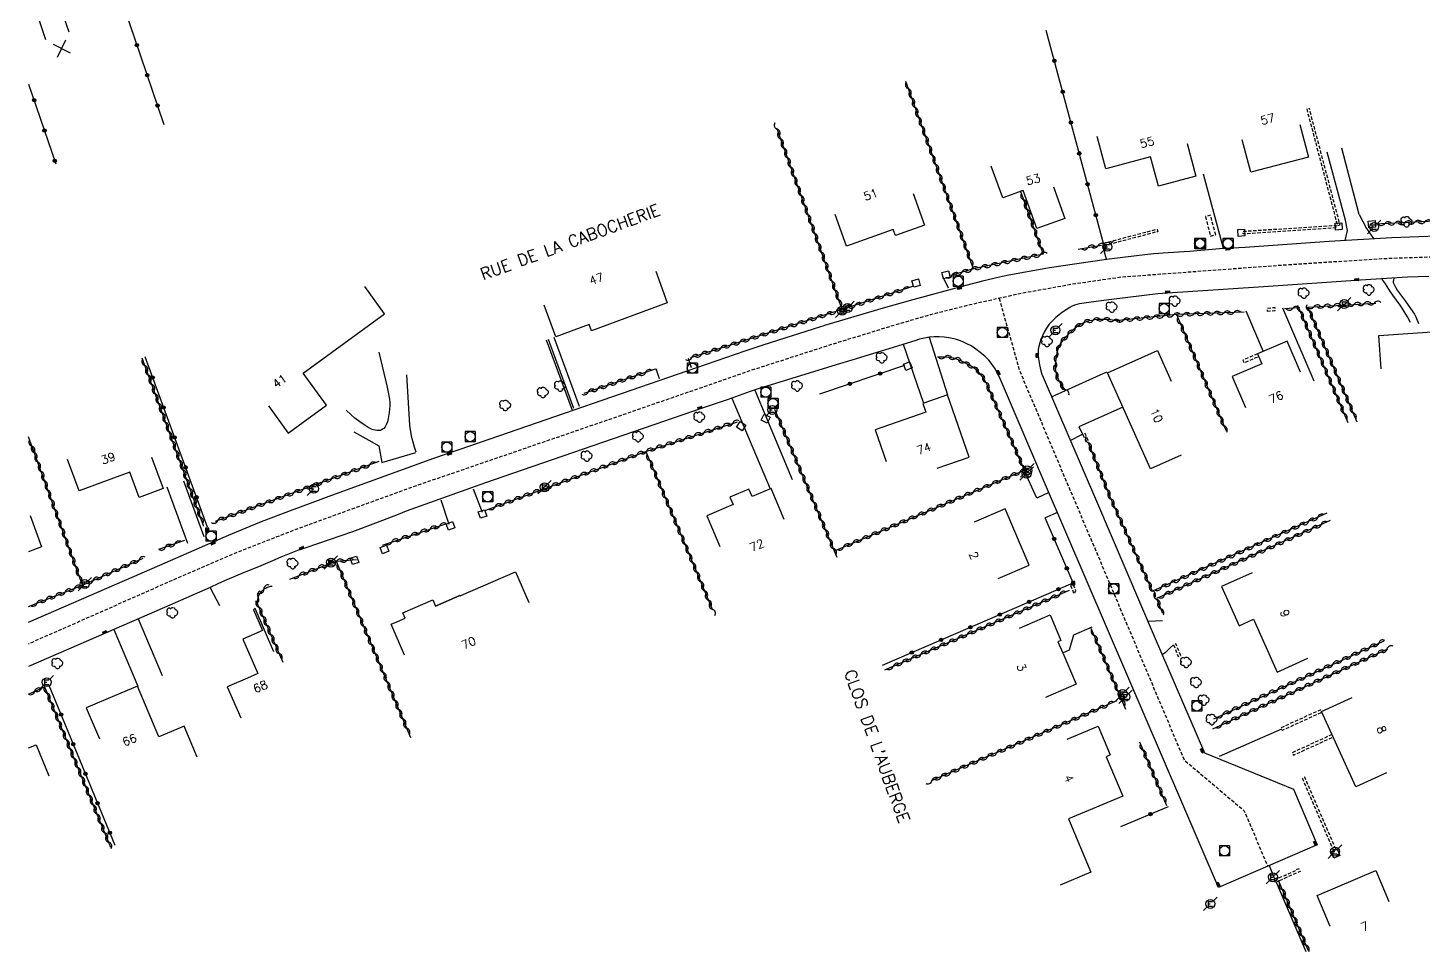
# Model space of a CAD drawing. Header units: millimetres. Extents: x 75999 to 76986, y 158000 to 158837.
# Drawn here: x 75999.9 to 76207.5, y 158300.5 to 158438 of the extents above; entities that cross this region are included whole.
import ezdxf
from ezdxf.enums import TextEntityAlignment as Align

# ---------------------------------------------------------------- set-up
doc = ezdxf.new("R2010")
doc.units = ezdxf.units.MM
doc.linetypes.add('DASHED', pattern=[0.75, 0.5, -0.25])
doc.layers.get('0').update_dxf_attribs({"linetype": 'CONTINUOUS'})
for name, color, linetype in [('W0001', 6, 'DASHED'), ('W0008', 7, 'CONTINUOUS'), ('W0100', 7, 'CONTINUOUS'), ('W0112', 1, 'DASHED'), ('W0300', 7, 'CONTINUOUS'), ('W0310', 3, 'CONTINUOUS'), ('W0322', 7, 'CONTINUOUS'), ('W0330', 7, 'CONTINUOUS'), ('W0400', 7, 'CONTINUOUS'), ('W0420', 7, 'CONTINUOUS'), ('W0471', 7, 'CONTINUOUS'), ('W0989', 7, 'CONTINUOUS'), ('W0991', 7, 'CONTINUOUS')]:
    doc.layers.add(name, color=color, linetype=linetype)
doc.styles.get("Standard").update_dxf_attribs({"font": 'romans.shx', "width": 0.85})

# ---------------------------------------------------------------- blocks, each defined once
blk = doc.blocks.new('t310o')
at = {"color": 0, "linetype": 'Continuous'}
for centre, start, end in [((-0.5, 0.38), 216.8699, 323.1304), ((0.5, -0.37), 36.8699, 143.1303)]:
    blk.add_arc(centre, 0.625, start, end, dxfattribs=at)
blk = doc.blocks.new('T300')
for p, q in [((-0.8, 0.51), (-0.86, 0.34)), ((-0.86, 0.34), (-0.86, 0.17)), ((-0.86, 0.17), (-0.74, 0.06)), ((-0.69, 0.63), (-0.8, 0.51)), ((-0.8, -0.06), (-0.74, 0.06)), ((-0.74, 0.06), (-0.69, 0.11)), ((-0.57, 0.69), (-0.69, 0.63)), ((-0.46, 0.69), (-0.57, 0.69)), ((-0.29, 0.63), (-0.46, 0.69)), ((-0.29, 0.63), (-0.17, 0.74)), ((-0.23, 0.57), (-0.29, 0.63)), ((-0.17, 0.74), (-0.06, 0.8)), ((-0.06, 0.8), (0.06, 0.8)), ((0.06, 0.8), (0.23, 0.74)), ((0.23, 0.74), (0.34, 0.63)), ((0.34, 0.63), (0.4, 0.51)), ((0.46, 0.46), (0.34, 0.46)), ((0.4, 0.51), (0.4, 0.46)), ((0.57, 0.4), (0.46, 0.46)), ((0.57, 0.4), (0.69, 0.29)), ((0.69, 0.29), (0.74, 0.17)), ((0.74, 0.06), (0.69, -0.17)), ((0.74, 0.17), (0.74, 0.06)), ((-0.8, -0.17), (-0.8, -0.06)), ((-0.8, -0.23), (-0.8, -0.17)), ((-0.74, -0.34), (-0.8, -0.23)), ((-0.69, -0.4), (-0.74, -0.34)), ((-0.51, -0.46), (-0.69, -0.4)), ((-0.4, -0.46), (-0.51, -0.46)), ((-0.4, -0.46), (-0.34, -0.46)), ((-0.34, -0.46), (-0.34, -0.4)), ((-0.34, -0.51), (-0.34, -0.46)), ((-0.29, -0.63), (-0.34, -0.51)), ((-0.17, -0.74), (-0.29, -0.63)), ((-0.06, -0.8), (-0.17, -0.74)), ((0.06, -0.8), (-0.06, -0.8)), ((0.17, -0.74), (0.06, -0.8)), ((0.23, -0.69), (0.17, -0.74)), ((0.29, -0.46), (0.23, -0.46)), ((0.29, -0.63), (0.23, -0.69)), ((0.46, -0.4), (0.29, -0.46)), ((0.34, -0.51), (0.29, -0.63)), ((0.34, -0.51), (0.34, -0.46)), ((0.57, -0.34), (0.46, -0.4)), ((0.63, -0.29), (0.57, -0.34)), ((0.69, -0.17), (0.63, -0.29))]:
    blk.add_line(p, q)
blk = doc.blocks.new('T420')
for p, q in [((0.75, 0.75), (-0.75, 0.75)), ((-0.75, 0.75), (-0.75, -0.75)), ((0.75, 0.75), (0.75, -0.75)), ((0.75, -0.75), (-0.75, -0.75))]:
    blk.add_line(p, q)
blk.add_ellipse((0, 0), major_axis=(-0.53, 0.53), ratio=1, start_param=3.926991, end_param=10.210176)
blk = doc.blocks.new('t112o')
at = {"color": 0, "linetype": 'Continuous'}
for p, q in [((-0.5, 0.5), (0.5, 0.5)), ((-0.5, -0.5), (-0.5, 0.5)), ((0.5, 0.5), (0.5, -0.5)), ((0.5, -0.5), (-0.5, -0.5))]:
    blk.add_line(p, q, dxfattribs=at)
blk = doc.blocks.new('T400')
for p, q in [((-0.15, 0.3), (0.15, 0.3)), ((-0.15, -0.25), (-0.15, 0.3)), ((-0.15, 0.15), (0.15, 0.15)), ((-0.15, 0), (0.15, 0)), ((0.15, 0.3), (0.15, -0.25)), ((-0.15, -0.15), (0.15, -0.15)), ((-0.15, -0.25), (-0.15, -0.3)), ((-0.15, -0.3), (0.15, -0.3)), ((0.15, -0.3), (0.15, -0.25))]:
    blk.add_line(p, q)
blk = doc.blocks.new('T471')
for p, q in [((-0.333334, 0.333334), (-0.333334, -0.333334)), ((-0.333334, 0.333334), (0.333334, 0.333334)), ((-0.333334, 0), (0, 0)), ((0.500001, 0.500001), (1.000002, 1.000002)), ((-0.500001, -0.500001), (-1.000002, -1.000002)), ((-0.333334, -0.333334), (0.333334, -0.333334))]:
    blk.add_line(p, q)
blk.add_ellipse((0, 0), major_axis=(0.471405, 0.471405), ratio=1, start_param=5.4977871438, end_param=11.780972451)
blk = doc.blocks.new('t330o')
at = {"color": 0, "linetype": 'Continuous'}
for p, q in [((0.25, -0.25), (-0.25, 0.25)), ((-0.25, -0.25), (0.25, 0.25)), ((-0.25, 0.25), (-0.25, -0.25)), ((0.25, 0.25), (-0.25, 0.25)), ((0.25, -0.25), (0.25, 0.25)), ((-0.25, -0.25), (0.25, -0.25)), ((-0.25, -0.25), (-0.25, -0.25))]:
    blk.add_line(p, q, dxfattribs=at)
blk = doc.blocks.new('t322o')
at = {"color": 0, "linetype": 'Continuous'}
for radius in [0.25, 0.15]:
    blk.add_circle((0, 0), radius, dxfattribs=at)
blk = doc.blocks.new('t991o')
at = {"color": 0, "linetype": 'Continuous'}
for p, q in [((-1, 1), (1, -1)), ((-1, -1), (1, 1))]:
    blk.add_line(p, q, dxfattribs=at)

msp = doc.modelspace()

# ---------------------------------------------------------------- linework, layer by layer
at = {"layer": 'W0001', "flags": 128}
for points in [[(76222.85, 158406.08), (76216.69, 158404.17), (76201.36, 158403.6), (76187.6, 158402.72), (76168.74, 158401.33), (76162.5, 158400.86), (76155.22, 158399.81), (76147.69, 158398.46), (76140.11, 158396.78), (76134.21, 158395.3), (76127.43, 158393.32), (76118.21, 158390.46), (76107.53, 158387.02), (76089.87, 158380.9), (76057.37, 158369.75), (76040.18, 158363.51), (76030.88, 158359.89), (76021.62, 158355.89), (76009.63, 158350.59), (76000, 158346.34)], [(76144.4, 158397.73), (76147.42, 158387.01), (76152.85, 158374.18), (76160.31, 158356.58), (76171.93, 158329.08), (76180.83, 158321.56), (76184.36, 158313.28)]]:
    msp.add_lwpolyline(points, dxfattribs=at)
at = {"layer": 'W0008', "flags": 128}
for points in [[(76195.91, 158409.35), (76193.23, 158419.49)], [(76197.98, 158410.19), (76195.37, 158420.06)], [(76177.77, 158405.17), (76174.8, 158416.21)], [(76195.89, 158406.33), (76196.23, 158407.84), (76195.91, 158409.35)], [(76197.98, 158410.19), (76199.07, 158408.13), (76200.08, 158406.63)], [(76000, 158349.57), (76019.54, 158358.05), (76029.75, 158362.49), (76032.98, 158363.86), (76034.65, 158364.53), (76039.36, 158366.35), (76039.51, 158366.4), (76043.11, 158367.72), (76045.11, 158368.45), (76060.31, 158373.95), (76065.79, 158375.87), (76100.84, 158387.93), (76106.63, 158389.95), (76109.3, 158390.83), (76117.89, 158393.56), (76118.24, 158393.66), (76118.48, 158393.74), (76127.18, 158396.3), (76131.63, 158397.57), (76139.3, 158399.65), (76142.18, 158400.39), (76144.01, 158400.83), (76144.92, 158401.03), (76145.84, 158401.21), (76151.35, 158402.23), (76151.88, 158402.32), (76155.59, 158402.89), (76160.36, 158403.55), (76163.21, 158403.91), (76166.06, 158404.24), (76167.43, 158404.39), (76168.8, 158404.5), (76171.1, 158404.65), (76172.79, 158404.76), (76177.19, 158405.14), (76181.03, 158405.34), (76193.52, 158406.26), (76202.84, 158406.77), (76210.87, 158407.08)], [(76160.36, 158403.55), (76159.85, 158405.49)], [(76208.32, 158400.99), (76206.74, 158400.95), (76205.16, 158400.88), (76202.82, 158400.75), (76198.17, 158400.42), (76183.72, 158399.46), (76168.71, 158398.46), (76168.01, 158398.39), (76161.11, 158397.58), (76158.44, 158397.23), (76156.36, 158396.9), (76155.98, 158396.81), (76155.61, 158396.7), (76155.25, 158396.55), (76154.9, 158396.37), (76154.35, 158396.04), (76153.82, 158395.68), (76153.31, 158395.3), (76152.82, 158394.88), (76152.32, 158394.4), (76151.86, 158393.87), (76151.44, 158393.3), (76151.08, 158392.69), (76150.83, 158392.18), (76150.61, 158391.66), (76150.44, 158391.12), (76150.3, 158390.57), (76150.23, 158390.11), (76150.19, 158389.65), (76150.2, 158389.19), (76150.25, 158388.74), (76150.41, 158387.84), (76150.61, 158386.95), (76150.75, 158386.47), (76150.93, 158386), (76158.87, 158367.59), (76167.48, 158347.5), (76174.94, 158330.13), (76188.21, 158324.73), (76191.72, 158316.44), (76177.02, 158310.12), (76160.51, 158348.53), (76151.16, 158370.36), (76145.34, 158383.93), (76144.58, 158385.64), (76143.89, 158387.09), (76143.75, 158387.36), (76143.58, 158387.62), (76143.23, 158388.08), (76142.87, 158388.54), (76142.59, 158388.86), (76142.27, 158389.15), (76141.6, 158389.69), (76140.91, 158390.2), (76140.52, 158390.46), (76140.12, 158390.71), (76139.71, 158390.93), (76139.29, 158391.14), (76138.89, 158391.31), (76138.48, 158391.47), (76138.06, 158391.6), (76137.64, 158391.71), (76136.93, 158391.86), (76136.2, 158391.96), (76135.47, 158392.01), (76134.74, 158392), (76134.01, 158391.94), (76133.28, 158391.83), (76132.57, 158391.66), (76131.87, 158391.44), (76122.47, 158388.56), (76120.16, 158387.85), (76110.34, 158384.84), (76108.86, 158384.36), (76107.38, 158383.86), (76104.09, 158382.67), (76100.38, 158381.45), (76070.57, 158371.18), (76068, 158370.29), (76065.74, 158369.49), (76056.15, 158366.07), (76055, 158365.61), (76051.59, 158364.3), (76048.17, 158363.03), (76044.73, 158361.81), (76041.27, 158360.64), (76040.01, 158360.21), (76038.76, 158359.74), (76037.52, 158359.25), (76036.29, 158358.72), (76034.18, 158357.8), (76032.05, 158356.94), (76030.77, 158356.42), (76029.5, 158355.88), (76028.24, 158355.32), (76026.99, 158354.73)], [(76136.86, 158399.25), (76136.08, 158400.86)], [(76205.6, 158394.14), (76205.15, 158394.98), (76204.67, 158395.8), (76204.38, 158396.28), (76204.06, 158396.74), (76202.97, 158398.22), (76202.65, 158398.68), (76202.39, 158399.1), (76201.91, 158399.87), (76201.76, 158400.09), (76201.4, 158400.6)], [(76203.13, 158400.71), (76203.06, 158400.47), (76203.03, 158400.22), (76203.03, 158400.11), (76203.07, 158400), (76203.35, 158399.41), (76203.64, 158398.94), (76204.23, 158398.16), (76204.82, 158397.37), (76205.28, 158396.72), (76206.2, 158395.37), (76206.32, 158395.18), (76206.41, 158394.98), (76206.61, 158394.48), (76206.79, 158393.97)], [(76181.09, 158395.9), (76183.69, 158389.83)], [(76186.56, 158396.33), (76191.23, 158385.45)], [(76080.9, 158381.07), (76077.05, 158391.51)], [(76081.11, 158381.35), (76077.33, 158391.62)], [(76081.95, 158381.66), (76078.17, 158391.92)], [(76130.13, 158390.91), (76133.17, 158382.13)], [(76134.01, 158391.94), (76136.72, 158383.36)], [(76052.11, 158389.73), (76053.35, 158384.51), (76053.45, 158384.01), (76053.69, 158382.75), (76053.75, 158382.24), (76053.75, 158381.73), (76053.66, 158380.78), (76053.51, 158379.84), (76053.39, 158379.37), (76053.21, 158378.92), (76053.05, 158378.64), (76052.83, 158378.38), (76052.67, 158378.26), (76052.49, 158378.16), (76052.3, 158378.1), (76052.1, 158378.07), (76051.82, 158378.08), (76051.54, 158378.11), (76051.26, 158378.19), (76051, 158378.29), (76050.52, 158378.54), (76050.05, 158378.83), (76049.28, 158379.36), (76048.53, 158379.93), (76047.97, 158380.4), (76047.26, 158381.1)], [(76098.64, 158387.38), (76098.19, 158388.81)], [(76057.64, 158374.87), (76057.41, 158375.6), (76057.21, 158376.34), (76057.09, 158376.82), (76056.99, 158377.31), (76056.73, 158378.81), (76056.72, 158378.88), (76056.29, 158386.38)], [(76093.89, 158385.75), (76093.38, 158387.26)], [(76152.18, 158383.09), (76160.44, 158386.79)], [(76104.65, 158382.87), (76110.33, 158369.39)], [(76108.03, 158384.08), (76113.63, 158370.78)], [(76162.79, 158381.56), (76156.27, 158378.63), (76156.85, 158377.47)], [(76048.41, 158377.9), (76050.63, 158376.66), (76052.11, 158375.81), (76052.53, 158373.33), (76057.63, 158374.81)], [(76154.97, 158376.6), (76156.82, 158377.53)], [(76023.68, 158361.25), (76020.61, 158369.64)], [(76026.11, 158362.28), (76023.07, 158370.55)], [(76062.59, 158364.09), (76061.38, 158367.71)], [(76066.14, 158369.41), (76067.47, 158365.91)], [(76151.8, 158368.88), (76149.99, 158368)], [(76153.09, 158365.87), (76151.27, 158365.09)], [(76028.46, 158352.01), (76026.99, 158354.73), (76020.24, 158351.75), (76010.41, 158347.51), (76000, 158343)], [(76016.32, 158350.06), (76019.89, 158341.63)], [(76153.86, 158345.02), (76154.87, 158345.48), (76155.5, 158347.68), (76158.22, 158348.9)], [(76166.55, 158349.72), (76167.67, 158349.78), (76168.69, 158349.84)], [(76012.69, 158348.49), (76016.25, 158340.08)], [(76170.33, 158346.19), (76169.85, 158345.77), (76169.16, 158345.06), (76168.67, 158344.73)], [(76177.21, 158329.66), (76186.44, 158333.69)], [(76184.56, 158313.36), (76185.39, 158311.38)], [(76185.61, 158310.91), (76190.02, 158300.58)]]:
    msp.add_lwpolyline(points, dxfattribs=at)
at = {"layer": 'W0100', "flags": 128}
for points in [[(76002.58, 158436.2), (76000.96, 158440.93), (76004.37, 158442.09), (76005.98, 158437.36)], [(76189.15, 158423.59), (76190.43, 158418.75), (76181.84, 158416.49), (76180.56, 158421.32)], [(76172.4, 158420.74), (76173.69, 158415.91), (76168.1, 158414.41), (76168.1, 158414.41), (76166.93, 158418.78), (76160.28, 158416.99), (76158.99, 158421.82)], [(76152.47, 158414.33), (76154.16, 158409.63), (76150, 158408.13), (76147.97, 158413.78), (76144.93, 158412.68), (76143.23, 158417.39)], [(76131.61, 158413.33), (76133.31, 158408.63), (76128.97, 158407.06), (76128.97, 158407.06), (76128.64, 158407.99), (76121.69, 158405.47), (76119.99, 158410.18)], [(76093.3, 158401.76), (76095.03, 158397.07), (76083.75, 158392.92), (76083.75, 158392.92), (76083.4, 158393.85), (76083.4, 158393.85), (76078.44, 158392.02), (76076.71, 158396.72)], [(76035.69, 158381.73), (76038.64, 158377.7), (76040.85, 158379.31), (76044.33, 158381.85), (76044.33, 158381.85), (76040.85, 158386.61), (76052.95, 158395.45), (76050.01, 158399.49)], [(76201.23, 158387.23), (76200.9, 158392.21), (76214.57, 158393.13), (76214.57, 158393.13), (76214.87, 158388.83), (76216.91, 158388.97), (76217.15, 158385.57), (76212.16, 158385.23)], [(76189.24, 158386.77), (76187.27, 158391.37), (76182.85, 158389.47), (76182.85, 158389.47), (76183.49, 158387.99), (76179.09, 158386.11), (76181.06, 158381.51)], [(76171.47, 158374.4), (76166.91, 158372.36), (76160.5, 158386.64), (76167.94, 158389.98), (76169.99, 158385.42)], [(76135.2, 158372.46), (76139.92, 158374.09), (76136.72, 158383.36), (76133.05, 158382.09), (76133.5, 158380.8), (76133.5, 158380.8), (76125.96, 158378.19), (76127.59, 158373.47)], [(76018.3, 158374.12), (76020.02, 158369.43), (76016.45, 158368.12), (76015.08, 158371.87), (76011.7, 158370.63), (76007.5, 158369.09), (76005.78, 158373.79)], [(76112.4, 158364.84), (76110.46, 158369.44), (76107.63, 158368.25), (76107.17, 158369.36), (76104.34, 158368.17), (76104.81, 158367.06), (76100.9, 158365.41), (76102.84, 158360.81)], [(76000.21, 158365.45), (76001.93, 158360.76), (76000, 158360.05)], [(76144.25, 158356.08), (76148.86, 158358.04), (76145.3, 158366.41), (76140.7, 158364.46)], [(76055.92, 158344.66), (76053.95, 158349.26), (76054.77, 158349.61), (76056.03, 158350.15), (76055.68, 158350.98), (76060.13, 158352.88), (76060.53, 158351.95), (76064.16, 158353.54), (76064.2, 158353.47), (76064.32, 158353.52), (76064.32, 158353.52), (76072.44, 158357.07), (76074.44, 158352.49)], [(76182.06, 158356.9), (76177.5, 158354.86), (76179.51, 158350.35), (76180.09, 158349.05), (76182.25, 158350.02), (76185.77, 158342.15), (76190.33, 158344.2)], [(76064.16, 158353.54), (76060.53, 158351.95)], [(76036.5, 158345.17), (76033.7, 158351.59), (76033.46, 158351.43), (76034.78, 158348.31), (76031.85, 158347.04), (76034.08, 158341.92), (76032.58, 158341.26), (76029.56, 158339.95), (76031.55, 158335.36)], [(76147.41, 158348.67), (76152, 158350.65), (76153.6, 158346.86), (76153.15, 158346.67), (76153.86, 158345.02), (76155.87, 158340.35), (76151.28, 158338.37)], [(76025.09, 158329.49), (76023.14, 158334.1), (76019.38, 158332.5), (76016.18, 158340.05), (76016.18, 158340.05), (76012.79, 158338.62), (76008.58, 158336.83), (76010.53, 158332.23)], [(76202.04, 158327.16), (76197.49, 158325.08), (76192.37, 158336.29), (76196.92, 158338.37)], [(76154.52, 158332.16), (76159.13, 158334.1), (76160.92, 158329.83), (76160.32, 158329.57), (76162.78, 158323.72), (76162.78, 158323.72)], [(76000, 158330.89), (76001.11, 158331.35), (76003.02, 158326.73)], [(76162.78, 158323.72), (76154.72, 158320.33), (76158.06, 158312.38), (76153.46, 158310.44)], [(76193.67, 158304.31), (76191.71, 158308.91), (76200.43, 158312.63), (76202.4, 158308.03)]]:
    msp.add_lwpolyline(points, dxfattribs=at)
at = {"layer": 'W0112', "flags": 128}
for points in [[(76190.16, 158425.92), (76194.74, 158408.57), (76195.12, 158408.67), (76190.54, 158426.02)], [(76182.85, 158389.47), (76180.67, 158388.54), (76180.83, 158388.17), (76183.01, 158389.1)], [(76155, 158355.05), (76155.51, 158353.84), (76155.61, 158353.89), (76155.8, 158354.28), (76155.4, 158355.22), (76155.03, 158355.06)], [(76192.25, 158336.56), (76186.36, 158333.87), (76186.53, 158333.51), (76192.41, 158336.19)], [(76193.93, 158332.86), (76188.01, 158330.16), (76188.18, 158329.8), (76194.1, 158332.5)]]:
    msp.add_lwpolyline(points, dxfattribs=at)
for points in [[(76175.09, 158409.89), (76175.86, 158406.99), (76176.62, 158407.19), (76175.85, 158410.09)], [(76159.92, 158405.92), (76167.89, 158408.03), (76167.99, 158407.65), (76160.02, 158405.54)], [(76180.71, 158407.71), (76194.52, 158408.6), (76194.55, 158408.2), (76180.73, 158407.31)], [(76184.29, 158395.85), (76185.49, 158395.93), (76185.46, 158396.33), (76184.26, 158396.24)], [(76157.65, 158376.59), (76157.22, 158377.62), (76156.85, 158377.47), (76157.28, 158376.43)], [(76171.42, 158344.62), (76170.69, 158346.34), (76170.33, 158346.19), (76171.05, 158344.47)], [(76194.5, 158315.81), (76189.89, 158326.5), (76189.52, 158326.34), (76194.13, 158315.66)], [(76185.61, 158310.91), (76185.5, 158310.86), (76185.29, 158311.34), (76185.77, 158311.54), (76185.77, 158311.54), (76185.82, 158311.44), (76186.9, 158311.92), (76188.51, 158312.62), (76188.46, 158312.72), (76188.97, 158312.94), (76189.17, 158312.48), (76189.03, 158312.42), (76189.03, 158312.42), (76189.03, 158312.42), (76185.61, 158310.91), (76185.61, 158310.91)]]:
    msp.add_lwpolyline(points, close=True, dxfattribs=at)
at = {"layer": 'W0310', "flags": 128}
for points in [[(76140.59, 158402.12), (76130.51, 158429.98)], [(76121.06, 158396.08), (76111.31, 158423.03)], [(76147.54, 158413.78), (76150.96, 158404.31), (76140.59, 158402.12), (76137.21, 158401.11)], [(76216.45, 158410.75), (76215.9, 158410.35), (76215.32, 158410), (76215, 158409.85), (76214.66, 158409.75), (76212.9, 158409.42), (76212.29, 158409.36), (76200.28, 158408.77)], [(76156.15, 158405.04), (76159.64, 158405.66)], [(76131.53, 158399.5), (76120.24, 158395.81), (76098.46, 158388.89)], [(76197.67, 158379.32), (76190.33, 158396.42), (76200.44, 158397.04)], [(76180.84, 158395.7), (76170.77, 158395.31), (76161.69, 158394.38), (76161.25, 158394.47), (76160.82, 158394.54), (76160.38, 158394.59), (76159.93, 158394.61), (76159.49, 158394.61), (76159.05, 158394.59), (76158.61, 158394.54), (76158.17, 158394.46), (76157.81, 158394.38), (76157.46, 158394.28), (76157.12, 158394.15), (76156.78, 158394), (76156.46, 158393.83), (76156.15, 158393.64), (76155.85, 158393.42), (76155.57, 158393.19), (76154.72, 158392.4), (76153.92, 158391.55), (76153.6, 158391.12), (76153.34, 158390.65), (76153.13, 158390.11), (76152.98, 158389.56), (76152.83, 158388.71), (76152.75, 158387.86), (76152.75, 158387.41), (76152.79, 158386.96), (76152.88, 158386.52), (76153.02, 158386.09), (76153.25, 158385.57), (76153.52, 158385.07), (76153.83, 158384.59), (76154.18, 158384.15)], [(76170.77, 158395.31), (76178.18, 158378.02)], [(76196.32, 158379.23), (76189, 158396.32), (76186.84, 158396.17)], [(76026.09, 158363.8), (76016.89, 158388.86)], [(76119.88, 158360.17), (76148.19, 158372.18), (76142.87, 158384.26), (76142.66, 158384.78), (76142.41, 158385.27), (76142.13, 158385.75), (76141.83, 158386.21), (76141.57, 158386.53), (76141.29, 158386.83), (76140.99, 158387.1), (76140.66, 158387.34), (76140.03, 158387.74), (76139.38, 158388.11), (76138.79, 158388.4), (76138.2, 158388.66), (76137.9, 158388.76), (76137.6, 158388.85), (76137.29, 158388.91), (76136.97, 158388.96), (76136.54, 158388.99), (76136.11, 158389.01), (76135.68, 158389), (76135.25, 158388.97)], [(76093.2, 158387.2), (76082.6, 158383.59)], [(76110.99, 158381.27), (76120.26, 158359.26)], [(76068.01, 158366.23), (76091.82, 158374.98), (76105.46, 158379.39)], [(76008.01, 158355.07), (76000, 158377.12)], [(76193.18, 158365.78), (76167.22, 158354.16), (76160.97, 158368.06), (76157.65, 158376.35)], [(76091.82, 158374.98), (76101.74, 158351.43)], [(76052.12, 158373.46), (76040.04, 158369.04), (76027.76, 158364.57)], [(76052.64, 158361.05), (76062.08, 158364.22)], [(76193.67, 158364.68), (76167.8, 158353.11), (76168.73, 158350.89)], [(76023.17, 158361.71), (76019.3, 158360.36)], [(76000, 158351.91), (76008.01, 158355.07), (76017.03, 158359.1)], [(76038.87, 158355.98), (76045.74, 158358.66), (76048.76, 158358.87)], [(76045.74, 158358.66), (76056.83, 158332.44)], [(76037.86, 158343.56), (76034.06, 158352.28), (76034.05, 158352.51), (76034.06, 158352.74), (76034.09, 158352.96), (76034.14, 158353.18), (76034.21, 158353.4), (76034.3, 158353.6), (76034.41, 158353.8), (76034.54, 158353.99), (76034.7, 158354.18), (76034.88, 158354.36), (76035.07, 158354.51), (76035.29, 158354.65), (76035.51, 158354.76), (76035.75, 158354.85), (76035.99, 158354.91), (76036.24, 158354.95)], [(76154.8, 158354.3), (76127.35, 158342.45)], [(76163.27, 158336.58), (76158.11, 158348.64)], [(76176.32, 158335.22), (76201.67, 158346.8)], [(76176.19, 158333.71), (76202.21, 158345.6)], [(76000, 158338.86), (76002.35, 158339.97), (76012.2, 158316.13)], [(76161.93, 158337.89), (76134.3, 158325.96)], [(76169.37, 158322.26), (76165.32, 158331.73)], [(76185.94, 158311.18), (76190.39, 158300.74)]]:
    msp.add_lwpolyline(points, dxfattribs=at)
at = {"layer": 'W0322', "flags": 128}
for points in [[(76011.52, 158448.89), (76020.14, 158423.61)], [(76160.02, 158405.54), (76151.42, 158437.55)], [(76000, 158429.61), (76004.05, 158417.72)], [(76026.62, 158363.68), (76017.32, 158389.02)], [(76117.7, 158383.52), (76130.39, 158387.78)], [(76149.99, 158368), (76148.28, 158371.84)], [(76127.04, 158343.17), (76155.4, 158355.4), (76151.27, 158365.09)], [(76003.01, 158340.21), (76012.85, 158316.4)], [(76162.53, 158319.17), (76169.6, 158322.18)]]:
    msp.add_lwpolyline(points, dxfattribs=at)

# ---------------------------------------------------------------- block references
at = {"layer": 'W0112'}
for p, rotation in [((76199.86, 158408.76), 4.011653842101932), ((76180.43, 158407.49), 3.921173242589909), ((76194.93, 158408.43), 3.835774162979578), ((76136.5, 158401.23), 14.10604410681919), ((76132.04, 158400), 15.60139993043189), ((76130.8, 158387.67), 201.0168081743106), ((76109.67, 158379.82), 243.5053306891917), ((76106.03, 158378.72), 146.1757670916049), ((76067.54, 158365.66), 199.7636607434084), ((76062.76, 158363.88), 201.2954210570169), ((76048.49, 158358.77), 198.2385391062904), ((76052.94, 158360.4), 200.8049082066049), ((76194.45, 158315.14), 203.9054292301196)]:
    msp.add_blockref('t112o', p, dxfattribs=dict(at, rotation=rotation))
at = {"layer": 'W0300'}
for p in [(76205.04, 158409.1), (76189.75, 158398.5), (76199.43, 158398.98), (76161.18, 158396.44), (76170.55, 158397.31), (76151.53, 158391.31), (76126.96, 158388.9), (76076.54, 158383.72), (76079.11, 158384.67), (76114.37, 158384.7), (76070.94, 158381.81), (76099.82, 158380.05), (76090.69, 158377.16), (76083.07, 158374.26), (76039.3, 158358.28), (76021.42, 158350.95), (76004.31, 158343.44), (76172.25, 158343.59), (76173.72, 158340.61), (76174.86, 158337.96), (76176.06, 158335.08)]:
    msp.add_blockref('T300', p, dxfattribs=at)
at = {"layer": 'W0310'}
for p, rotation in [((76130.89, 158428.92), 109.8939772316724), ((76131.4, 158427.51), 109.8939772316724), ((76131.91, 158426.1), 109.8939772316724), ((76132.42, 158424.69), 109.8939772316724), ((76111.37, 158422.88), 109.8939772316792), ((76132.93, 158423.28), 109.8939772316724), ((76111.88, 158421.47), 109.8939772316792), ((76133.44, 158421.87), 109.8939772316724), ((76112.39, 158420.06), 109.8939772316792), ((76112.9, 158418.65), 109.8939772316792), ((76133.95, 158420.46), 109.8939772316724), ((76134.46, 158419.04), 109.8939772316724), ((76113.41, 158417.24), 109.8939772316792), ((76134.97, 158417.63), 109.8939772316724), ((76113.92, 158415.83), 109.8939772316792), ((76114.43, 158414.42), 109.8939772316792), ((76135.48, 158416.22), 109.8939772316724), ((76135.99, 158414.81), 109.8939772316724), ((76114.94, 158413.01), 109.8939772316792), ((76136.5, 158413.4), 109.8939772316724), ((76148.05, 158412.37), 289.8939772321677), ((76115.45, 158411.59), 109.8939772316792), ((76115.96, 158410.18), 109.8939772316792), ((76137.01, 158411.99), 109.8939772316724), ((76137.53, 158410.58), 109.8939772316724), ((76148.56, 158410.96), 289.8939772321677), ((76116.47, 158408.77), 109.8939772316792), ((76138.04, 158409.17), 109.8939772316724), ((76149.07, 158409.55), 289.8939772321677), ((76149.58, 158408.14), 289.8939772321677), ((76201.77, 158408.85), 182.7890934369808), ((76203.27, 158408.92), 182.7890934369808), ((76204.77, 158408.99), 182.7890934369808), ((76206.27, 158409.06), 182.7890934369808), ((76207.76, 158409.14), 182.7890934369808), ((76116.98, 158407.36), 109.8939772316792), ((76117.49, 158405.95), 109.8939772316792), ((76138.55, 158407.76), 109.8939772316724), ((76139.06, 158406.35), 109.8939772316724), ((76150.09, 158406.73), 289.8939772321677), ((76118, 158404.54), 109.8939772316792), ((76139.57, 158404.94), 109.8939772316724), ((76150.6, 158405.32), 289.8939772321677), ((76157.63, 158405.3), 10.06074867663612), ((76159.11, 158405.56), 10.06074867663612), ((76118.51, 158403.13), 109.8939772316792), ((76140.08, 158403.53), 109.8939772316724), ((76141.74, 158402.36), 191.9247723531436), ((76143.21, 158402.67), 191.9247723531436), ((76144.68, 158402.98), 191.9247723531436), ((76146.14, 158403.29), 191.9247723531436), ((76147.61, 158403.6), 191.9247723531436), ((76149.08, 158403.91), 191.9247723531436), ((76150.55, 158404.22), 191.9247723531436), ((76119.02, 158401.72), 109.8939772316792), ((76119.53, 158400.31), 109.8939772316792), ((76137.41, 158401.17), 196.6342387781293), ((76138.84, 158401.6), 196.6342387781293), ((76140.28, 158402.03), 196.6342387781293), ((76120.04, 158398.9), 109.8939772316792), ((76128.68, 158398.57), 198.0896932042278), ((76130.1, 158399.03), 198.0896932042278), ((76120.55, 158397.49), 109.8939772316792), ((76121.55, 158396.24), 198.0896932042278), ((76122.97, 158396.7), 198.0896932042278), ((76124.4, 158397.17), 198.0896932042278), ((76125.83, 158397.64), 198.0896932042278), ((76127.25, 158398.1), 198.0896932042278), ((76189.23, 158395.77), 113.211067506585), ((76190.57, 158395.86), 113.2110675065853), ((76191.23, 158396.48), 3.51647865680616), ((76192.73, 158396.57), 3.51647865680616), ((76194.22, 158396.66), 3.51647865680616), ((76195.72, 158396.75), 3.51647865680616), ((76197.22, 158396.84), 3.51647865680616), ((76198.71, 158396.94), 3.51647865680616), ((76200.21, 158397.03), 3.51647865680616), ((76115.83, 158394.41), 197.6147963082581), ((76117.26, 158394.87), 197.6147963082581), ((76118.69, 158395.32), 197.6147963082581), ((76120.12, 158395.77), 197.6147963082581), ((76156.98, 158394.09), 204.1728243449148), ((76158.41, 158394.5), 189.4545264208667), ((76159.91, 158394.61), 180.1984360530951), ((76161.4, 158394.44), 167.8569822334295), ((76162.88, 158394.5), 185.8435179397874), ((76164.38, 158394.66), 185.8435179397874), ((76165.87, 158394.81), 185.8435179397874), ((76167.36, 158394.96), 185.8435179397874), ((76168.85, 158395.11), 185.8435179397874), ((76170.35, 158395.27), 185.8435179397874), ((76171.36, 158393.93), 293.2110675065471), ((76171.84, 158395.35), 182.2273663226663), ((76173.34, 158395.41), 182.2273663226663), ((76174.84, 158395.47), 182.2273663226663), ((76176.34, 158395.53), 182.2273663226663), ((76177.84, 158395.59), 182.2273663226663), ((76179.34, 158395.64), 182.2273663226663), ((76188.09, 158396.26), 183.7264648493769), ((76189.82, 158394.4), 113.211067506585), ((76191.16, 158394.49), 113.2110675065853), ((76108.68, 158392.14), 197.6147963082581), ((76110.11, 158392.6), 197.6147963082581), ((76111.54, 158393.05), 197.6147963082581), ((76112.97, 158393.5), 197.6147963082581), ((76114.4, 158393.96), 197.6147963082581), ((76154.61, 158392.28), 226.8450791929698), ((76155.71, 158393.3), 219.2306714299141), ((76171.95, 158392.55), 293.2110675065471), ((76190.41, 158393.02), 113.211067506585), ((76191, 158391.64), 113.211067506585), ((76191.76, 158393.11), 113.2110675065853), ((76192.35, 158391.73), 113.2110675065853), ((76101.54, 158389.87), 197.6147963082581), ((76102.97, 158390.33), 197.6147963082581), ((76104.4, 158390.78), 197.6147963082581), ((76105.83, 158391.23), 197.6147963082581), ((76107.25, 158391.69), 197.6147963082581), ((76153.04, 158389.78), 254.9152865128927), ((76153.62, 158391.15), 232.9456194285836), ((76172.54, 158391.17), 293.2110675065471), ((76173.14, 158389.8), 293.2110675065471), ((76191.59, 158390.26), 113.211067506585), ((76192.94, 158390.35), 113.2110675065853), ((76017.31, 158387.74), 110.1441632790114), ((76098.68, 158388.96), 197.6147963082581), ((76100.11, 158389.42), 197.6147963082581), ((76136.33, 158389), 178.0757281164264), ((76137.81, 158388.79), 164.1470915471658), ((76139.19, 158388.2), 153.5309159537805), ((76152.79, 158388.3), 264.3603008223314), ((76173.73, 158388.42), 293.2110675065471), ((76192.19, 158388.88), 113.211067506585), ((76192.78, 158387.5), 113.211067506585), ((76193.53, 158388.97), 113.2110675065853), ((76194.12, 158387.59), 113.2110675065853), ((76017.82, 158386.33), 110.1441632790114), ((76088.94, 158385.75), 198.7754449849003), ((76090.36, 158386.23), 198.7754449849003), ((76091.78, 158386.71), 198.7754449849003), ((76140.49, 158387.45), 147.7467660344693), ((76141.62, 158386.47), 128.2460152398239), ((76142.44, 158385.22), 116.1865249100567), ((76152.82, 158386.81), 281.830252692615), ((76153.34, 158385.41), 298.2775004116855), ((76174.32, 158387.04), 293.2110675065471), ((76174.91, 158385.66), 293.2110675065471), ((76193.37, 158386.12), 113.211067506585), ((76194.71, 158386.21), 113.2110675065853), ((76018.34, 158384.92), 110.1441632790114), ((76018.85, 158383.51), 110.1441632790114), ((76083.26, 158383.82), 198.7754449849003), ((76084.68, 158384.3), 198.7754449849003), ((76086.1, 158384.78), 198.7754449849003), ((76087.52, 158385.26), 198.7754449849003), ((76143.05, 158383.85), 113.7555580044388), ((76154.16, 158384.16), 307.91429761957), ((76175.5, 158384.28), 293.2110675065471), ((76193.96, 158384.75), 113.211067506585), ((76194.55, 158383.37), 113.211067506585), ((76195.3, 158384.84), 113.2110675065853), ((76195.89, 158383.46), 113.2110675065853), ((76019.37, 158382.1), 110.1441632790114), ((76143.65, 158382.48), 113.7555580044388), ((76144.26, 158381.1), 113.7555580044388), ((76176.09, 158382.9), 293.2110675065471), ((76176.68, 158381.52), 293.2110675065471), ((76195.14, 158381.99), 113.211067506585), ((76196.48, 158382.08), 113.2110675065853), ((76019.89, 158380.7), 110.1441632790114), ((76020.4, 158379.29), 110.1441632790114), ((76111.57, 158379.89), 292.8543816862576), ((76144.86, 158379.73), 113.7555580044388), ((76177.27, 158380.15), 293.2110675065471), ((76195.73, 158380.61), 113.211067506585), ((76197.08, 158380.7), 113.2110675065853), ((76020.92, 158377.88), 110.1441632790114), ((76100.51, 158377.79), 17.93075654985289), ((76101.94, 158378.25), 17.93075654985289), ((76103.36, 158378.72), 17.93075654985289), ((76104.79, 158379.18), 17.93075654985289), ((76112.15, 158378.5), 292.8543816862576), ((76112.73, 158377.12), 292.8543816862576), ((76145.47, 158378.36), 113.7555580044388), ((76146.07, 158376.99), 113.7555580044388), ((76177.87, 158378.77), 293.2110675065471), ((76000.5, 158375.75), 109.9644619996783), ((76000.84, 158374.81), 109.9644619996783), ((76021.44, 158376.47), 110.1441632790114), ((76021.95, 158375.06), 110.1441632790114), ((76093.37, 158375.48), 17.93075654985289), ((76094.8, 158375.94), 17.93075654985289), ((76096.23, 158376.41), 17.93075654985289), ((76097.66, 158376.87), 17.93075654985289), ((76099.08, 158377.33), 17.93075654985289), ((76113.32, 158375.74), 292.8543816862576), ((76146.68, 158375.61), 113.7555580044388), ((76157.69, 158376.25), 111.8269682709645), ((76158.25, 158374.85), 111.8269682709645), ((76001.35, 158373.4), 109.9644619996783), ((76022.47, 158373.65), 110.1441632790114), ((76087.72, 158373.47), 20.1712039115724), ((76089.13, 158373.99), 20.1712039115724), ((76090.54, 158374.51), 20.1712039115724), ((76091.95, 158375.02), 17.93075654985289), ((76092.4, 158373.6), 292.8543816862509), ((76113.9, 158374.36), 292.8543816862576), ((76114.48, 158372.97), 292.8543816862576), ((76147.28, 158374.24), 113.7555580044388), ((76147.88, 158372.87), 113.7555580044388), ((76158.81, 158373.46), 111.8269682709645), ((76001.86, 158371.99), 109.9644619996783), ((76022.99, 158372.25), 110.1441632790114), ((76023.5, 158370.84), 110.1441632790114), ((76046.48, 158371.4), 200.0878165054538), ((76047.89, 158371.92), 200.0878165054538), ((76049.3, 158372.43), 200.0878165054538), ((76050.71, 158372.95), 200.0878165054538), ((76082.09, 158371.41), 20.1712039115724), ((76083.5, 158371.92), 20.1712039115724), ((76084.91, 158372.44), 20.1712039115724), ((76086.31, 158372.96), 20.1712039115724), ((76092.98, 158372.21), 292.8543816862509), ((76093.57, 158370.83), 292.8543816862509), ((76115.06, 158371.59), 292.8543816862576), ((76146.11, 158371.3), 22.9913944092942), ((76147.5, 158371.89), 22.9913944092942), ((76159.36, 158372.07), 111.8269682709645), ((76159.92, 158370.68), 111.8269682709645), ((76002.38, 158370.58), 109.9644619996783), ((76002.89, 158369.17), 109.9644619996783), ((76024.02, 158369.43), 110.1441632790114), ((76040.85, 158369.34), 200.0878165054538), ((76042.26, 158369.86), 200.0878165054538), ((76043.67, 158370.37), 200.0878165054538), ((76045.07, 158370.89), 200.0878165054538), ((76076.46, 158369.34), 20.1712039115724), ((76077.87, 158369.85), 20.1712039115724), ((76079.27, 158370.37), 20.1712039115724), ((76080.68, 158370.89), 20.1712039115724), ((76094.15, 158369.45), 292.8543816862509), ((76115.65, 158370.21), 292.8543816862576), ((76116.23, 158368.83), 292.8543816862576), ((76141.97, 158369.54), 22.9913944092942), ((76143.35, 158370.13), 22.9913944092942), ((76144.73, 158370.72), 22.9913944092942), ((76160.48, 158369.28), 111.8269682709645), ((76003.4, 158367.76), 109.9644619996783), ((76024.54, 158368.02), 110.1441632790114), ((76025.05, 158366.61), 110.1441632790114), ((76035.21, 158367.29), 200.0070742987759), ((76036.62, 158367.8), 200.0070742987759), ((76038.03, 158368.31), 200.0070742987759), ((76039.44, 158368.83), 200.0070742987759), ((76070.83, 158367.27), 20.1712039115724), ((76072.23, 158367.78), 20.1712039115724), ((76073.64, 158368.3), 20.1712039115724), ((76075.05, 158368.82), 20.1712039115724), ((76094.73, 158368.07), 292.8543816862509), ((76095.31, 158366.69), 292.8543816862509), ((76116.81, 158367.44), 292.8543816862576), ((76136.45, 158367.2), 22.9913944092942), ((76137.83, 158367.79), 22.9913944092942), ((76139.21, 158368.37), 22.9913944092942), ((76140.59, 158368.96), 22.9913944092942), ((76161.04, 158367.89), 114.212374299832), ((76161.66, 158366.53), 114.212374299832), ((76003.91, 158366.35), 109.9644619996783), ((76004.42, 158364.94), 109.9644619996783), ((76025.57, 158365.2), 110.1441632790114), ((76029.57, 158365.23), 200.0070742987759), ((76030.98, 158365.75), 200.0070742987759), ((76032.39, 158366.26), 200.0070742987759), ((76033.8, 158366.77), 200.0070742987759), ((76069.42, 158366.75), 20.1712039115724), ((76095.9, 158365.3), 292.8543816862509), ((76117.39, 158366.06), 292.8543816862576), ((76117.98, 158364.68), 292.8543816862576), ((76130.93, 158364.86), 22.9913944092942), ((76132.31, 158365.44), 22.9913944092942), ((76133.69, 158366.03), 22.9913944092942), ((76135.07, 158366.61), 22.9913944092942), ((76162.28, 158365.16), 114.212374299832), ((76191.81, 158365.16), 204.1113580469471), ((76004.94, 158363.53), 109.9644619996783), ((76028.16, 158364.72), 200.0070742987759), ((76058.32, 158362.96), 18.57909856708445), ((76059.74, 158363.44), 18.57909856708445), ((76061.17, 158363.91), 18.57909856708445), ((76096.48, 158363.92), 292.8543816862509), ((76097.06, 158362.54), 292.8543816862509), ((76118.56, 158363.3), 292.8543816862576), ((76126.78, 158363.1), 22.9913944092942), ((76128.16, 158363.68), 22.9913944092942), ((76129.54, 158364.27), 22.9913944092942), ((76162.89, 158363.79), 114.212374299832), ((76163.51, 158362.42), 114.212374299832), ((76187.7, 158363.32), 204.1113580469471), ((76189.07, 158363.94), 204.1113580469471), ((76189.56, 158362.85), 204.11135804693), ((76190.44, 158364.55), 204.1113580469471), ((76190.93, 158363.46), 204.11135804693), ((76192.3, 158364.07), 204.11135804693), ((76005.45, 158362.12), 109.9644619996783), ((76005.96, 158360.71), 109.9644619996783), ((76021.75, 158361.21), 199.2207322484285), ((76054.06, 158361.52), 18.57909856708445), ((76055.48, 158362), 18.57909856708445), ((76056.9, 158362.48), 18.57909856708445), ((76097.64, 158361.16), 292.8543816862509), ((76119.14, 158361.92), 292.8543816862576), ((76119.73, 158360.53), 292.8543816862576), ((76121.26, 158360.76), 22.9913944092942), ((76122.64, 158361.34), 22.9913944092942), ((76124.02, 158361.93), 22.9913944092942), ((76125.4, 158362.51), 22.9913944092942), ((76164.12, 158361.05), 114.212374299832), ((76182.23, 158360.87), 204.1113580469471), ((76183.6, 158361.49), 204.1113580469471), ((76184.96, 158362.1), 204.1113580469471), ((76185.45, 158361.01), 204.11135804693), ((76186.33, 158362.71), 204.1113580469471), ((76186.82, 158361.62), 204.11135804693), ((76188.19, 158362.23), 204.11135804693), ((76006.47, 158359.3), 109.9644619996783), ((76016.43, 158358.83), 24.09758800439755), ((76020.34, 158360.72), 199.2207322484285), ((76098.23, 158359.77), 292.8543816862509), ((76098.81, 158358.39), 292.8543816862509), ((76164.74, 158359.69), 114.212374299832), ((76165.35, 158358.32), 114.212374299832), ((76178.12, 158359.04), 204.1113580469471), ((76179.49, 158359.65), 204.1113580469471), ((76180.86, 158360.26), 204.1113580469471), ((76181.35, 158359.17), 204.11135804693), ((76182.71, 158359.78), 204.11135804693), ((76184.08, 158360.39), 204.11135804693), ((76006.98, 158357.89), 109.9644619996783), ((76007.5, 158356.48), 109.9644619996783), ((76012.32, 158357), 24.09758800439755), ((76013.69, 158357.61), 24.09758800439755), ((76015.06, 158358.22), 24.09758800439755), ((76041.66, 158357.07), 21.33408235306049), ((76043.06, 158357.62), 21.33408235306049), ((76044.46, 158358.16), 21.33408235306049), ((76045.86, 158358.67), 3.800076191900716), ((76046.32, 158357.28), 292.922312039777), ((76047.36, 158358.77), 3.800076191900716), ((76099.39, 158357.01), 292.8543816862509), ((76165.97, 158356.95), 114.212374299832), ((76172.64, 158356.58), 204.1113580469471), ((76174.01, 158357.2), 204.1113580469471), ((76175.38, 158357.81), 204.1113580469471), ((76175.87, 158356.72), 204.11135804693), ((76176.75, 158358.42), 204.1113580469471), ((76177.24, 158357.33), 204.11135804693), ((76178.61, 158357.94), 204.11135804693), ((76179.98, 158358.56), 204.11135804693), ((76006.82, 158354.6), 21.54300439921397), ((76008.21, 158355.16), 24.09758800439755), ((76009.58, 158355.77), 24.09758800439755), ((76010.95, 158356.38), 24.09758800439755), ((76035.01, 158354.47), 38.32906163173521), ((76040.27, 158356.53), 21.33408235306049), ((76046.9, 158355.9), 292.922312039777), ((76047.49, 158354.52), 292.922312039777), ((76099.97, 158355.63), 292.8543816862509), ((76100.56, 158354.25), 292.8543816862509), ((76166.58, 158355.58), 114.212374299832), ((76167.2, 158354.21), 114.212374299832), ((76168.53, 158354.75), 204.1113580469471), ((76169.9, 158355.36), 204.1113580469471), ((76171.27, 158355.97), 204.1113580469471), ((76171.76, 158354.88), 204.11135804693), ((76173.13, 158355.49), 204.11135804693), ((76174.5, 158356.1), 204.11135804693), ((76001.24, 158352.4), 21.54300439921397), ((76002.63, 158352.95), 21.54300439921397), ((76004.03, 158353.5), 21.54300439921397), ((76005.42, 158354.05), 21.54300439921397), ((76034.16, 158353.26), 71.84301844711146), ((76048.07, 158353.14), 292.922312039777), ((76101.14, 158352.86), 292.8543816862509), ((76150.67, 158352.51), 203.3397403883584), ((76152.04, 158353.11), 203.3397403883584), ((76153.42, 158353.7), 203.3397403883584), ((76167.87, 158352.96), 292.6201537230409), ((76169.02, 158353.65), 204.11135804693), ((76170.39, 158354.27), 204.11135804693), ((76034.27, 158351.81), 113.5293816495288), ((76034.87, 158350.44), 113.5293816495288), ((76048.66, 158351.76), 292.922312039777), ((76049.24, 158350.37), 292.922312039777), ((76101.72, 158351.48), 292.8543816862509), ((76146.53, 158350.73), 203.3397403883584), ((76147.91, 158351.32), 203.3397403883584), ((76149.29, 158351.92), 203.3397403883584), ((76168.44, 158351.57), 292.6201537230409), ((76035.47, 158349.06), 113.5293816495288), ((76049.83, 158348.99), 292.922312039777), ((76141.02, 158348.35), 203.3397403883584), ((76142.4, 158348.95), 203.3397403883584), ((76143.78, 158349.54), 203.3397403883584), ((76145.16, 158350.14), 203.3397403883584), ((76036.06, 158347.69), 113.5293816495288), ((76036.66, 158346.31), 113.5293816495288), ((76050.41, 158347.61), 292.922312039777), ((76050.99, 158346.23), 292.922312039777), ((76136.89, 158346.57), 203.3397403883584), ((76138.27, 158347.16), 203.3397403883584), ((76139.65, 158347.76), 203.3397403883584), ((76158.55, 158347.61), 113.163332481447), ((76159.14, 158346.23), 113.163332481447), ((76200.88, 158346.44), 24.55009413233964), ((76037.26, 158344.94), 113.5293816495288), ((76051.58, 158344.85), 292.922312039777), ((76131.38, 158344.19), 203.3397403883584), ((76132.76, 158344.79), 203.3397403883584), ((76134.14, 158345.38), 203.3397403883584), ((76135.52, 158345.98), 203.3397403883584), ((76159.73, 158344.85), 113.163332481447), ((76196.79, 158344.57), 24.55009413233964), ((76198.15, 158345.19), 24.55009413233964), ((76199.38, 158344.31), 24.55009413230427), ((76199.52, 158345.81), 24.55009413233964), ((76200.74, 158344.93), 24.55009413230427), ((76202.11, 158345.56), 24.55009413230427), ((76052.16, 158343.47), 292.922312039777), ((76052.75, 158342.09), 292.922312039777), ((76128.63, 158343), 203.3397403883584), ((76130.01, 158343.6), 203.3397403883584), ((76160.32, 158343.47), 113.163332481447), ((76160.91, 158342.09), 113.163332481447), ((76191.33, 158342.07), 24.55009413233964), ((76192.69, 158342.7), 24.55009413233964), ((76194.06, 158343.32), 24.55009413233964), ((76195.29, 158342.44), 24.55009413230427), ((76195.42, 158343.94), 24.55009413233964), ((76196.65, 158343.06), 24.55009413230427), ((76198.02, 158343.69), 24.55009413230427), ((76053.33, 158340.7), 292.922312039777), ((76161.5, 158340.71), 113.163332481447), ((76187.24, 158340.2), 24.55009413233964), ((76188.6, 158340.83), 24.55009413233964), ((76189.83, 158339.95), 24.55009413230427), ((76189.96, 158341.45), 24.55009413233964), ((76191.19, 158340.57), 24.55009413230427), ((76192.56, 158341.19), 24.55009413230427), ((76193.92, 158341.82), 24.55009413230427), ((76000.9, 158339.28), 25.30379757034088), ((76001.91, 158339.76), 25.30379757034088), ((76002.74, 158339.03), 292.4430299310314), ((76003.31, 158337.65), 292.4430299310314), ((76053.91, 158339.32), 292.922312039777), ((76054.5, 158337.94), 292.922312039777), ((76162.09, 158339.34), 113.163332481447), ((76162.68, 158337.96), 113.163332481447), ((76183.14, 158338.33), 24.55009413233964), ((76184.51, 158338.96), 24.55009413233964), ((76185.74, 158338.08), 24.55009413230427), ((76185.87, 158339.58), 24.55009413233964), ((76187.1, 158338.7), 24.55009413230427), ((76188.46, 158339.32), 24.55009413230427), ((76003.88, 158336.26), 292.4430299310314), ((76055.08, 158336.56), 292.922312039777), ((76157.8, 158336.11), 203.3397403883636), ((76159.18, 158336.7), 203.3397403883636), ((76160.55, 158337.29), 203.3397403883636), ((76177.69, 158335.84), 24.55009413233964), ((76179.05, 158336.47), 24.55009413233964), ((76180.41, 158337.09), 24.55009413233964), ((76181.64, 158336.21), 24.55009413230427), ((76181.78, 158337.71), 24.55009413233964), ((76183.01, 158336.83), 24.55009413230427), ((76184.37, 158337.45), 24.55009413230427), ((76004.45, 158334.87), 292.4430299310314), ((76005.03, 158333.49), 292.4430299310314), ((76055.67, 158335.18), 292.922312039777), ((76056.25, 158333.8), 292.922312039777), ((76152.29, 158333.73), 203.3397403883636), ((76153.67, 158334.32), 203.3397403883636), ((76155.04, 158334.92), 203.3397403883636), ((76156.42, 158335.51), 203.3397403883636), ((76177.55, 158334.34), 24.55009413230427), ((76178.91, 158334.96), 24.55009413230427), ((76180.28, 158335.58), 24.55009413230427), ((76005.6, 158332.1), 292.4430299310314), ((76148.16, 158331.95), 203.3397403883636), ((76149.53, 158332.54), 203.3397403883636), ((76150.91, 158333.13), 203.3397403883636), ((76006.17, 158330.71), 292.4430299310314), ((76006.74, 158329.33), 292.4430299310314), ((76142.65, 158329.57), 203.3397403883636), ((76144.03, 158330.16), 203.3397403883636), ((76145.4, 158330.76), 203.3397403883636), ((76146.78, 158331.35), 203.3397403883636), ((76165.83, 158330.53), 113.170040576094), ((76166.42, 158329.15), 113.170040576094), ((76007.32, 158327.94), 292.4430299310314), ((76138.52, 158327.79), 203.3397403883636), ((76139.89, 158328.38), 203.3397403883636), ((76141.27, 158328.97), 203.3397403883636), ((76167.01, 158327.77), 113.170040576094), ((76007.89, 158326.56), 292.4430299310314), ((76008.46, 158325.17), 292.4430299310314), ((76134.39, 158326), 203.3397403883636), ((76135.76, 158326.6), 203.3397403883636), ((76137.14, 158327.19), 203.3397403883636), ((76167.6, 158326.4), 113.170040576094), ((76168.19, 158325.02), 113.170040576094), ((76009.03, 158323.78), 292.4430299310314), ((76168.78, 158323.64), 113.170040576094), ((76009.61, 158322.4), 292.4430299310314), ((76010.18, 158321.01), 292.4430299310314), ((76010.75, 158319.62), 292.4430299310314), ((76011.32, 158318.24), 292.4430299310314), ((76011.9, 158316.85), 292.4430299310314), ((76186.53, 158309.8), 293.0942560781662), ((76187.12, 158308.42), 293.0942560781662), ((76187.71, 158307.04), 293.0942560781662), ((76188.29, 158305.66), 293.0942560781662), ((76188.88, 158304.28), 293.0942560781662), ((76189.47, 158302.9), 293.0942560781662), ((76190.06, 158301.53), 293.0942560781662)]:
    msp.add_blockref('t310o', p, dxfattribs=dict(at, rotation=rotation))
at = {"layer": 'W0322'}
for p, rotation in [((76016.11, 158435.4), 288.8251326852696), ((76152.63, 158433.06), 105.0357878046044), ((76017.65, 158430.91), 288.8251326852696), ((76153.86, 158428.47), 105.0357878046044), ((76000.83, 158427.19), 288.8251326852292), ((76019.18, 158426.41), 288.8251326852696), ((76155.09, 158423.89), 105.0357878046044), ((76002.36, 158422.69), 288.8251326852292), ((76156.32, 158419.3), 105.0357878046044), ((76003.89, 158418.19), 288.8251326852292), ((76157.56, 158414.71), 105.0357878046044), ((76158.79, 158410.12), 105.0357878046044), ((76018.44, 158385.97), 110.1441632790098), ((76126.71, 158386.54), 18.55039920154774), ((76122.2, 158385.03), 18.55039920154774), ((76020.08, 158381.51), 110.1441632790098), ((76021.71, 158377.06), 110.1441632790098), ((76023.35, 158372.6), 110.1441632790098), ((76024.98, 158368.14), 110.1441632790098), ((76152.6, 158361.95), 113.0879262647913), ((76154.47, 158357.58), 113.0879262647913), ((76153.21, 158354.46), 23.33974038832744), ((76144.49, 158350.7), 23.33974038832744), ((76148.85, 158352.58), 23.33974038832744), ((76140.13, 158348.82), 23.33974038832744), ((76135.77, 158346.93), 23.33974038832744), ((76131.41, 158345.05), 23.33974038832744), ((76004.83, 158335.82), 292.443029931042), ((76006.64, 158331.43), 292.443029931042), ((76008.45, 158327.04), 292.443029931042), ((76010.27, 158322.65), 292.443029931042), ((76166.9, 158321.03), 23.0936168355034), ((76012.08, 158318.26), 292.443029931042)]:
    msp.add_blockref('t322o', p, dxfattribs=dict(at, rotation=rotation))
at = {"layer": 'W0330'}
for p in [(76160.08, 158405.42), (76026.57, 158363.31), (76155.42, 158355.39)]:
    msp.add_blockref('t330o', p, dxfattribs=at)
at = {"layer": 'W0400'}
for p, rotation in [((76178.44, 158405.06), 273.032382749015), ((76138.51, 158399.29), 104.2677714490399), ((76169.45, 158398.66), 273.817534345713), ((76197.61, 158400.53), 93.7936978102082), ((76150.06, 158389.26), 3.017406623752609), ((76144.27, 158386.65), 205.5492165972226), ((76099.89, 158381.44), 109.000740284334), ((76062.61, 158374.62), 286.04058223262), ((76027.43, 158361.32), 294.0191558275843), ((76040.64, 158360.59), 108.5913764793801), ((76011.33, 158348.07), 293.3502625443642), ((76174.62, 158330.49), 23.24144099108507), ((76191.45, 158316.69), 22.95917443092791), ((76176.98, 158310.57), 23.25850417606082)]:
    msp.add_blockref('T400', p, dxfattribs=dict(at, rotation=rotation))
at = {"layer": 'W0420'}
for p in [(76174.24, 158405.88), (76174.33, 158405.87), (76178.45, 158405.9), (76138.29, 158400.27), (76168.94, 158396.2), (76144.88, 158392.65), (76098.75, 158387.35), (76109.67, 158383.78), (76110.75, 158382.09), (76065.7, 158377.16), (76062.22, 158375.59), (76068.3, 158368.22), (76027.14, 158362.36), (76161.43, 158354.54), (76161.44, 158354.53), (76173.81, 158337.11), (76177.93, 158315.55)]:
    msp.add_blockref('T420', p, dxfattribs=at)
at = {"layer": 'W0471'}
for p in [(76200.2, 158408.35), (76160.5, 158405.41), (76121.04, 158395.89), (76121.85, 158396.29), (76195.75, 158396.88), (76152.78, 158392.98), (76110.64, 158381.14), (76148.49, 158371.67), (76148.59, 158372.15), (76042.45, 158369.41), (76076.76, 158369.65), (76044.97, 158358.44), (76008.35, 158355.23), (76002.69, 158340.65), (76162.76, 158338.89), (76163.2, 158338.48), (76194.37, 158315.45), (76185.13, 158311.64), (76175.82, 158307.68)]:
    msp.add_blockref('T471', p, dxfattribs=at)
at = {"layer": 'W0991', "rotation": 18.8251326852109}
msp.add_blockref('t991o', (76004.92, 158434.89), dxfattribs=at)

# ---------------------------------------------------------------- texts
at = {"layer": 'W0989'}
for s, rotation, p in [('RUE DE LA CABOCHERIE', 20.2072, (76080.57, 158406.13)), ("CLOS DE L'AUBERGE", 289.9686, (76126.23, 158331.13))]:
    msp.add_text(s, height=1.75, rotation=rotation, dxfattribs=at).set_placement(p, align=Align.MIDDLE)
at = {"layer": 'W0991'}
for s, rotation, p in [('57', 14.7921, (76184.35, 158424.39)), ('55', 14.7921, (76166.4, 158420.94)), ('53', 14.7921, (76149.47, 158415.42)), ('51', 19.894, (76125.29, 158413.17)), ('47', 20.2072, (76084.49, 158400.65)), ('41', 36.1528, (76037.35, 158385.43)), ('76', 23.2111, (76185.62, 158383.04)), ('10', 294.1482, (76167.82, 158380.3)), ('74', 19.0841, (76133.2, 158375.4)), ('39', 20.138, (76011.83, 158373.96)), ('72', 23.5294, (76108.36, 158361.01)), ('2', 294.1482, (76140.64, 158359.49)), ('9', 294.1482, (76186.94, 158350.88)), ('70', 23.5294, (76065.47, 158346.49)), ('3', 294.1482, (76147.74, 158342.85)), ('68', 23.5294, (76034.48, 158339.99)), ('66', 22.443, (76015.01, 158332.06)), ('8', 294.1482, (76201.3, 158333.59)), ('4', 294.1482, (76154.8, 158326.33)), ('7', 23.0943, (76198.82, 158304.33))]:
    msp.add_text(s, height=1.25, rotation=rotation, dxfattribs=at).set_placement(p, align=Align.MIDDLE)

doc.saveas('drawing.dxf')
